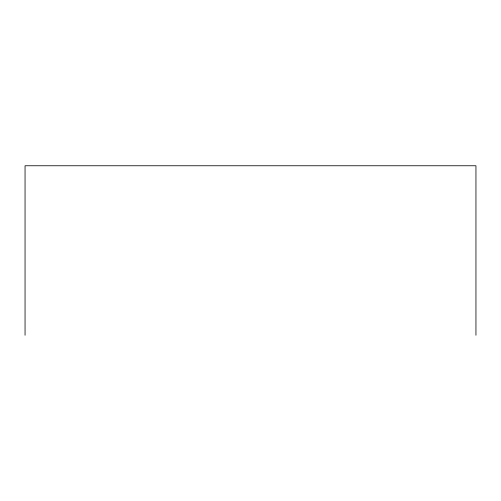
<?xml version="1.0" encoding="UTF-8"?>
<svg xmlns="http://www.w3.org/2000/svg" width="501" height="501" viewBox="0 0 501 501"><rect width="100%" height="100%" fill="white"/><g stroke="black" fill="none" stroke-linecap="round" stroke-linejoin="round"><path stroke-width="0.75" d="M475.95 335.244L475.95 165.756L25.05 165.756L25.05 335.244"/></g></svg>
